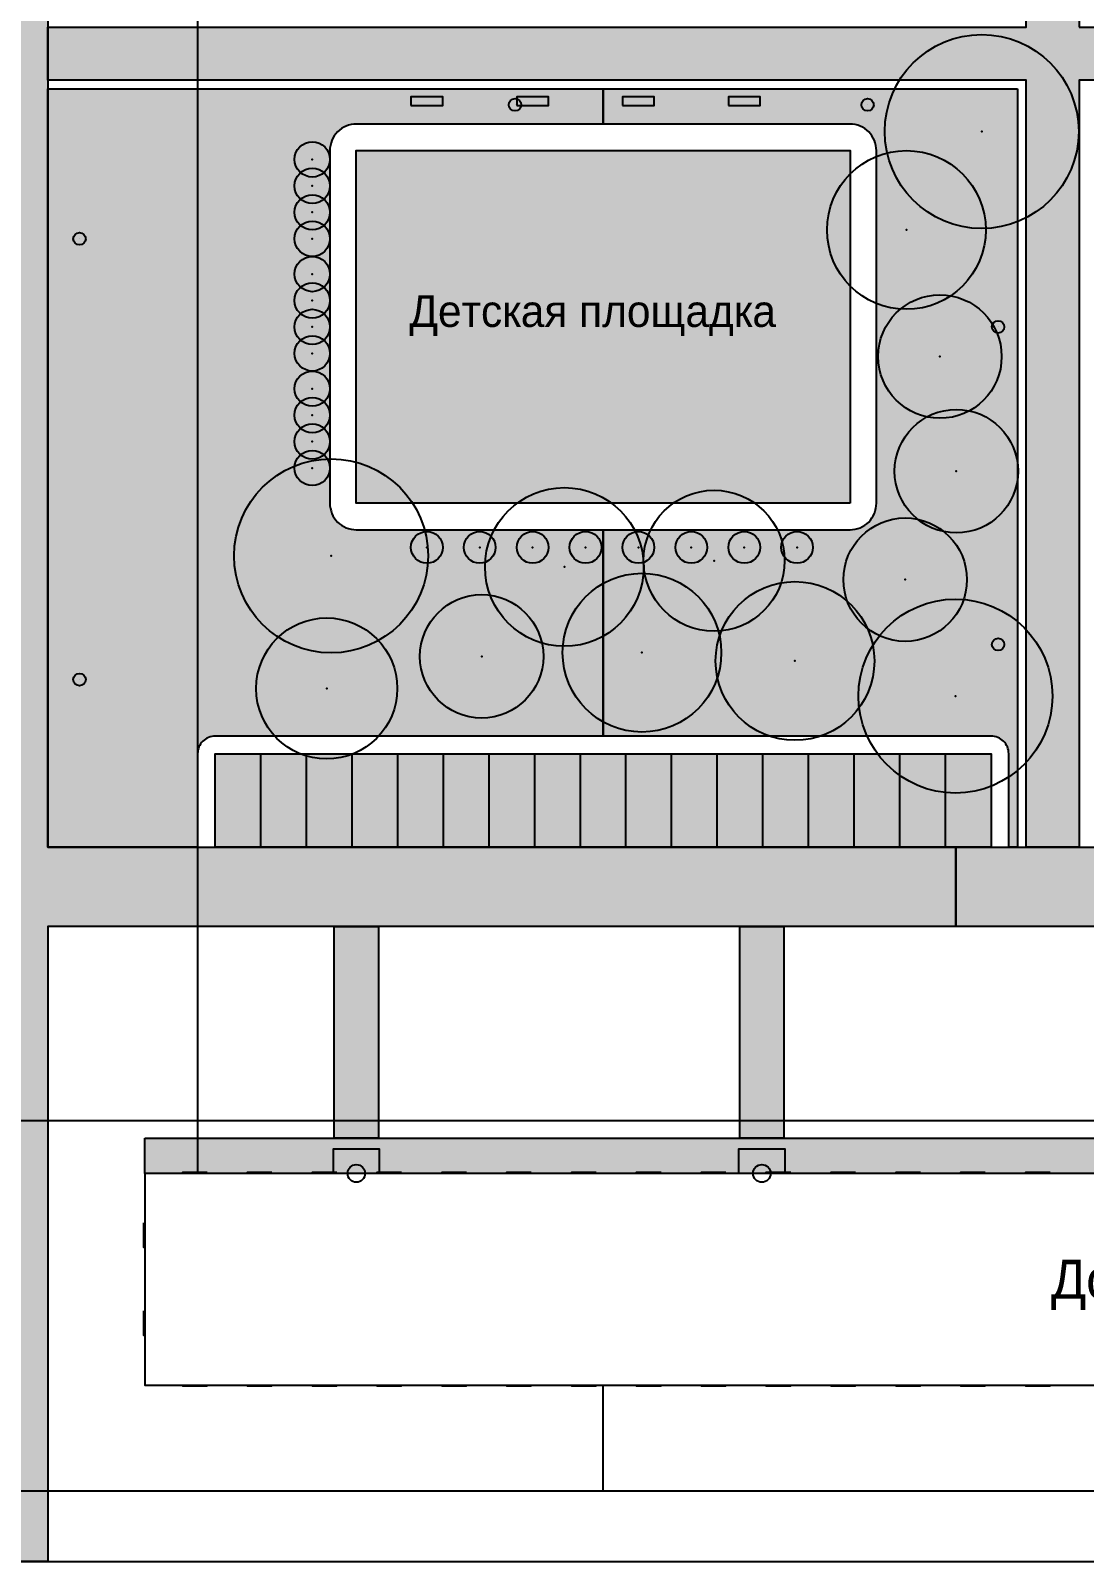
# Model space of a CAD drawing. Header units: metres. Extents: x 0 to 180, y 0 to 150.
# Drawn here: x 37.5 to 97.3, y 0 to 86.8 of the extents above; entities that cross this region are included whole.
import ezdxf

# ---------------------------------------------------------------- set-up
doc = ezdxf.new("R2010")
doc.units = ezdxf.units.M
for name, color, linetype in [('BENCHES', 34, 'Continuous'), ('BUILDING_FOOTPRINT', 1, 'Continuous'), ('CANOPIES', 132, 'Continuous'), ('CURB', 8, 'Continuous'), ('ENTRANCES', 132, 'Continuous'), ('EXISTING_BUSH_Сирень обыкновенная', 82, 'Continuous'), ('EXISTING_BUSH_Спирея Вангутта', 82, 'Continuous'), ('EXISTING_BUSH_Чубушник венечный', 82, 'Continuous'), ('EXISTING_TREE_Береза повислая', 3, 'Continuous'), ('EXISTING_TREE_Клен остролистный', 3, 'Continuous'), ('EXISTING_TREE_Липа мелколистная', 3, 'Continuous'), ('EXISTING_TREE_Тополь бальзамический', 3, 'Continuous'), ('GRASS', 84, 'Continuous'), ('LABELS', 7, 'Continuous'), ('LAMPS', 2, 'Continuous'), ('PARKING', 253, 'Continuous'), ('PARKING_MARKINGS', 7, 'Continuous'), ('PATHS', 33, 'Continuous'), ('PLAYGROUND', 40, 'Continuous'), ('POWER_CABLE', 212, 'Continuous'), ('ROAD', 251, 'Continuous'), ('SEWER_K1', 30, 'Continuous'), ('SIDEWALK', 31, 'Continuous'), ('TERRITORY_BOUNDARY', 8, 'Continuous'), ('WATER_SUPPLY_B1', 5, 'Continuous'), ('WINDOWS', 150, 'Continuous')]:
    doc.layers.add(name, color=color, linetype=linetype)

# ---------------------------------------------------------------- blocks, each defined once
blk = doc.blocks.new('BENCH')
blk.add_lwpolyline([(-0.9, -0.25), (0.9, -0.25), (0.9, 0.25), (-0.9, 0.25)], close=True)

msp = doc.modelspace()

# ---------------------------------------------------------------- hatches: boundary and pattern name
at = {"layer": 'GRASS'}
for points in [[(38.5, 83.5), (70, 83.5), (70, 81.5), (56, 81.5), (55.853, 81.493), (55.707, 81.471), (55.565, 81.435), (55.426, 81.386), (55.293, 81.323), (55.167, 81.247), (55.048, 81.16), (54.939, 81.061), (54.84, 80.952), (54.753, 80.833), (54.677, 80.707), (54.614, 80.574), (54.565, 80.435), (54.529, 80.293), (54.507, 80.147), (54.5, 80), (54.5, 60), (54.507, 59.853), (54.529, 59.707), (54.565, 59.565), (54.614, 59.426), (54.677, 59.293), (54.753, 59.167), (54.84, 59.048), (54.939, 58.939), (55.048, 58.84), (55.167, 58.753), (55.293, 58.677), (55.426, 58.614), (55.565, 58.565), (55.707, 58.529), (55.853, 58.507), (56, 58.5), (70, 58.5), (70, 46.8), (48, 46.8), (47.902, 46.795), (47.805, 46.781), (47.71, 46.757), (47.617, 46.724), (47.529, 46.682), (47.444, 46.631), (47.366, 46.573), (47.293, 46.507), (47.227, 46.434), (47.169, 46.356), (47.118, 46.271), (47.076, 46.183), (47.043, 46.09), (47.019, 45.995), (47.005, 45.898), (47, 45.8), (47, 40.5), (38.5, 40.5)], [(93.5, 83.5), (93.5, 40.5), (93, 40.5), (93, 45.8), (92.995, 45.898), (92.981, 45.995), (92.957, 46.09), (92.924, 46.183), (92.882, 46.271), (92.831, 46.356), (92.773, 46.434), (92.707, 46.507), (92.634, 46.573), (92.556, 46.631), (92.471, 46.682), (92.383, 46.724), (92.29, 46.757), (92.195, 46.781), (92.098, 46.795), (92, 46.8), (70, 46.8), (70, 58.5), (84, 58.5), (84.147, 58.507), (84.293, 58.529), (84.435, 58.565), (84.574, 58.614), (84.707, 58.677), (84.833, 58.753), (84.952, 58.84), (85.061, 58.939), (85.16, 59.048), (85.247, 59.167), (85.323, 59.293), (85.386, 59.426), (85.435, 59.565), (85.471, 59.707), (85.493, 59.853), (85.5, 60), (85.5, 80), (85.493, 80.147), (85.471, 80.293), (85.435, 80.435), (85.386, 80.574), (85.323, 80.707), (85.247, 80.833), (85.16, 80.952), (85.061, 81.061), (84.952, 81.16), (84.833, 81.247), (84.707, 81.323), (84.574, 81.386), (84.435, 81.435), (84.293, 81.471), (84.147, 81.493), (84, 81.5), (70, 81.5), (70, 83.5)]]:
    msp.add_hatch(color=84, dxfattribs=at).paths.add_polyline_path(points)
at = {"layer": 'PARKING'}
msp.add_hatch(color=253, dxfattribs=at).paths.add_polyline_path([(92, 40.5), (48, 40.5), (48, 45.8), (92, 45.8)])
at = {"layer": 'PATHS'}
for points in [[(97, 87), (141.5, 87), (141.5, 84), (97, 84), (97, 40.5), (94, 40.5), (94, 84), (38.5, 84), (38.5, 87), (94, 87), (94, 104.2), (97, 104.2)], [(57.25, 24), (54.75, 24), (54.75, 36), (57.25, 36)], [(80.25, 24), (77.75, 24), (77.75, 36), (80.25, 36)]]:
    msp.add_hatch(color=33, dxfattribs=at).paths.add_polyline_path(points)
at = {"layer": 'PLAYGROUND'}
msp.add_hatch(color=40, dxfattribs=at).paths.add_polyline_path([(84, 60), (56, 60), (56, 80), (84, 80)])
at = {"layer": 'ROAD'}
for points in [[(141.5, 114), (141.5, 150), (146, 150), (146, 114), (146, 109.5), (146, 40.5), (146, 36), (141.5, 36), (90, 36), (90, 40.5), (141.5, 40.5), (141.5, 109.5), (90, 109.5), (90, 114)], [(34, 36), (34, 40.5), (34, 109.5), (34, 114), (38.5, 114), (90, 114), (90, 109.5), (38.5, 109.5), (38.5, 40.5), (90, 40.5), (90, 36), (38.5, 36), (38.5, 0), (34, 0)]]:
    msp.add_hatch(color=251, dxfattribs=at).paths.add_polyline_path(points)
at = {"layer": 'SIDEWALK'}
msp.add_hatch(color=31, dxfattribs=at).paths.add_polyline_path([(44, 24), (160, 24), (160, 22), (44, 22)])

# ---------------------------------------------------------------- linework, layer by layer
at = {"layer": 'BUILDING_FOOTPRINT'}
msp.add_lwpolyline([(160, 10), (160, 22), (44, 22), (44, 10)], close=True, dxfattribs=at)
at = {"layer": 'CANOPIES'}
for points in [[(57.3, 22, 2.7), (54.7, 22, 2.7), (54.7, 23.4, 2.7), (57.3, 23.4, 2.7)], [(80.3, 22, 2.7), (77.7, 22, 2.7), (77.7, 23.4, 2.7), (80.3, 23.4, 2.7)]]:
    msp.add_3dface(points, dxfattribs=at)
at = {"layer": 'CURB'}
msp.add_lwpolyline([(34, 0), (34, 36), (34, 40.5), (34, 109.5), (34, 114), (38.5, 114), (141.5, 114), (141.5, 150), (146, 150), (146, 114), (146, 109.5), (146, 40.5), (146, 36), (141.5, 36), (38.5, 36), (38.5, 0)], close=True, dxfattribs=at)
at = {"layer": 'ENTRANCES'}
for centre in [(56, 22, 0.05), (79, 22, 0.05)]:
    msp.add_circle(centre, 0.5, dxfattribs=at)
at = {"layer": 'EXISTING_BUSH_Сирень обыкновенная'}
for centre in [(53.5, 66.5), (53.5, 65), (53.5, 63.5), (53.5, 62)]:
    msp.add_circle(centre, 1, dxfattribs=at)
for p in [(53.5, 66.5), (53.5, 65), (53.5, 63.5), (53.5, 62)]:
    msp.add_point(p, dxfattribs=at)
at = {"layer": 'EXISTING_BUSH_Спирея Вангутта'}
for centre, radius in [((53.5, 73), 1), ((53.5, 71.5), 1), ((53.5, 70), 1), ((53.5, 68.5), 1), ((60, 57.5), 0.9), ((63, 57.5), 0.9), ((66, 57.5), 0.9), ((69, 57.5), 0.9), ((72, 57.5), 0.9), ((75, 57.5), 0.9), ((78, 57.5), 0.9), ((81, 57.5), 0.9)]:
    msp.add_circle(centre, radius, dxfattribs=at)
for p in [(53.5, 73), (53.5, 71.5), (53.5, 70), (53.5, 68.5), (60, 57.5), (63, 57.5), (66, 57.5), (69, 57.5), (72, 57.5), (75, 57.5), (78, 57.5), (81, 57.5)]:
    msp.add_point(p, dxfattribs=at)
at = {"layer": 'EXISTING_BUSH_Чубушник венечный'}
for centre in [(53.5, 79.5), (53.5, 78), (53.5, 76.5), (53.5, 75)]:
    msp.add_circle(centre, 1, dxfattribs=at)
for p in [(53.5, 79.5), (53.5, 78), (53.5, 76.5), (53.5, 75)]:
    msp.add_point(p, dxfattribs=at)
at = {"layer": 'EXISTING_TREE_Береза повислая'}
for centre in [(89.1, 68.32), (90.03, 61.82), (87.13, 55.67), (63.11, 51.32)]:
    msp.add_circle(centre, 3.5, dxfattribs=at)
for p in [(89.1, 68.32), (90.03, 61.82), (87.13, 55.67), (63.11, 51.32)]:
    msp.add_point(p, dxfattribs=at)
at = {"layer": 'EXISTING_TREE_Клен остролистный'}
for centre in [(76.29, 56.74), (54.32, 49.5)]:
    msp.add_circle(centre, 4, dxfattribs=at)
for p in [(76.29, 56.74), (54.32, 49.5)]:
    msp.add_point(p, dxfattribs=at)
at = {"layer": 'EXISTING_TREE_Липа мелколистная'}
for centre in [(87.2, 75.5), (67.8, 56.39), (72.2, 51.53), (80.88, 51.06)]:
    msp.add_circle(centre, 4.5, dxfattribs=at)
for p in [(87.2, 75.5), (67.8, 56.39), (72.2, 51.53), (80.88, 51.06)]:
    msp.add_point(p, dxfattribs=at)
at = {"layer": 'EXISTING_TREE_Тополь бальзамический'}
for centre in [(91.47, 81.08), (54.57, 57.02), (89.98, 49.07)]:
    msp.add_circle(centre, 5.5, dxfattribs=at)
for p in [(91.47, 81.08), (54.57, 57.02), (89.98, 49.07)]:
    msp.add_point(p, dxfattribs=at)
at = {"layer": 'GRASS'}
for points in [[(38.5, 83.5), (70, 83.5), (70, 81.5), (56, 81.5), (55.853, 81.493), (55.707, 81.471), (55.565, 81.435), (55.426, 81.386), (55.293, 81.323), (55.167, 81.247), (55.048, 81.16), (54.939, 81.061), (54.84, 80.952), (54.753, 80.833), (54.677, 80.707), (54.614, 80.574), (54.565, 80.435), (54.529, 80.293), (54.507, 80.147), (54.5, 80), (54.5, 60), (54.507, 59.853), (54.529, 59.707), (54.565, 59.565), (54.614, 59.426), (54.677, 59.293), (54.753, 59.167), (54.84, 59.048), (54.939, 58.939), (55.048, 58.84), (55.167, 58.753), (55.293, 58.677), (55.426, 58.614), (55.565, 58.565), (55.707, 58.529), (55.853, 58.507), (56, 58.5), (70, 58.5), (70, 46.8), (48, 46.8), (47.902, 46.795), (47.805, 46.781), (47.71, 46.757), (47.617, 46.724), (47.529, 46.682), (47.444, 46.631), (47.366, 46.573), (47.293, 46.507), (47.227, 46.434), (47.169, 46.356), (47.118, 46.271), (47.076, 46.183), (47.043, 46.09), (47.019, 45.995), (47.005, 45.898), (47, 45.8), (47, 40.5), (38.5, 40.5)], [(93.5, 83.5), (93.5, 40.5), (93, 40.5), (93, 45.8), (92.995, 45.898), (92.981, 45.995), (92.957, 46.09), (92.924, 46.183), (92.882, 46.271), (92.831, 46.356), (92.773, 46.434), (92.707, 46.507), (92.634, 46.573), (92.556, 46.631), (92.471, 46.682), (92.383, 46.724), (92.29, 46.757), (92.195, 46.781), (92.098, 46.795), (92, 46.8), (70, 46.8), (70, 58.5), (84, 58.5), (84.147, 58.507), (84.293, 58.529), (84.435, 58.565), (84.574, 58.614), (84.707, 58.677), (84.833, 58.753), (84.952, 58.84), (85.061, 58.939), (85.16, 59.048), (85.247, 59.167), (85.323, 59.293), (85.386, 59.426), (85.435, 59.565), (85.471, 59.707), (85.493, 59.853), (85.5, 60), (85.5, 80), (85.493, 80.147), (85.471, 80.293), (85.435, 80.435), (85.386, 80.574), (85.323, 80.707), (85.247, 80.833), (85.16, 80.952), (85.061, 81.061), (84.952, 81.16), (84.833, 81.247), (84.707, 81.323), (84.574, 81.386), (84.435, 81.435), (84.293, 81.471), (84.147, 81.493), (84, 81.5), (70, 81.5), (70, 83.5)]]:
    msp.add_lwpolyline(points, close=True, dxfattribs=at)
at = {"layer": 'LAMPS'}
for p, q in [((65, 82.6), (65, 82.6, 5)), ((85, 82.6), (85, 82.6, 5)), ((40.3, 75), (40.3, 75, 5)), ((92.4, 70), (92.4, 70, 5)), ((92.4, 52), (92.4, 52, 5)), ((40.3, 50), (40.3, 50, 5))]:
    msp.add_line(p, q, dxfattribs=at)
for centre in [(65, 82.6, 5), (85, 82.6, 5), (40.3, 75, 5), (92.4, 70, 5), (92.4, 52, 5), (40.3, 50, 5)]:
    msp.add_circle(centre, 0.35, dxfattribs=at)
at = {"layer": 'PARKING'}
msp.add_lwpolyline([(92, 40.5), (48, 40.5), (48, 45.8), (92, 45.8)], close=True, dxfattribs=at)
at = {"layer": 'PARKING_MARKINGS'}
for p, q in [((50.588, 40.5), (50.588, 45.8)), ((53.176, 40.5), (53.176, 45.8)), ((55.765, 40.5), (55.765, 45.8)), ((58.353, 40.5), (58.353, 45.8)), ((60.941, 40.5), (60.941, 45.8)), ((63.529, 40.5), (63.529, 45.8)), ((66.118, 40.5), (66.118, 45.8)), ((68.706, 40.5), (68.706, 45.8)), ((71.294, 40.5), (71.294, 45.8)), ((73.882, 40.5), (73.882, 45.8)), ((76.471, 40.5), (76.471, 45.8)), ((79.059, 40.5), (79.059, 45.8)), ((81.647, 40.5), (81.647, 45.8)), ((84.235, 40.5), (84.235, 45.8)), ((86.824, 40.5), (86.824, 45.8)), ((89.412, 40.5), (89.412, 45.8))]:
    msp.add_line(p, q, dxfattribs=at)
at = {"layer": 'PATHS'}
for points in [[(97, 87), (141.5, 87), (141.5, 84), (97, 84), (97, 40.5), (94, 40.5), (94, 84), (38.5, 84), (38.5, 87), (94, 87), (94, 104.2), (97, 104.2)], [(57.25, 24), (54.75, 24), (54.75, 36), (57.25, 36)], [(80.25, 24), (77.75, 24), (77.75, 36), (80.25, 36)]]:
    msp.add_lwpolyline(points, close=True, dxfattribs=at)
at = {"layer": 'PLAYGROUND'}
msp.add_lwpolyline([(84, 60), (56, 60), (56, 80), (84, 80)], close=True, dxfattribs=at)
at = {"layer": 'POWER_CABLE'}
msp.add_polyline3d([(47, 96, -0.7), (47, 22, -0.7)], dxfattribs=at)
at = {"layer": 'ROAD'}
for points in [[(141.5, 114), (141.5, 150), (146, 150), (146, 114), (146, 109.5), (146, 40.5), (146, 36), (141.5, 36), (90, 36), (90, 40.5), (141.5, 40.5), (141.5, 109.5), (90, 109.5), (90, 114)], [(34, 36), (34, 40.5), (34, 109.5), (34, 114), (38.5, 114), (90, 114), (90, 109.5), (38.5, 109.5), (38.5, 40.5), (90, 40.5), (90, 36), (38.5, 36), (38.5, 0), (34, 0)]]:
    msp.add_lwpolyline(points, close=True, dxfattribs=at)
at = {"layer": 'SEWER_K1'}
msp.add_polyline3d([(23, 114, -2.6), (23, 25, -2.6), (180, 25, -2.6)], dxfattribs=at)
at = {"layer": 'SIDEWALK'}
msp.add_lwpolyline([(44, 24), (160, 24), (160, 22), (44, 22)], close=True, dxfattribs=at)
at = {"layer": 'TERRITORY_BOUNDARY'}
msp.add_lwpolyline([(180, 0), (180, 150), (0, 150), (0, 0)], close=True, dxfattribs=at)
at = {"layer": 'WATER_SUPPLY_B1'}
for points in [[(70, 4, -1.8), (70, 10, -1.8)], [(0, 4, -1.8), (180, 4, -1.8)]]:
    msp.add_polyline3d(points, dxfattribs=at)
at = {"layer": 'WINDOWS'}
for points in [[(47.539, 22.05, 0.9), (46.139, 22.05, 0.9), (46.139, 22.05, 2.4), (47.539, 22.05, 2.4)], [(47.539, 22.05, 3.9), (46.139, 22.05, 3.9), (46.139, 22.05, 5.4), (47.539, 22.05, 5.4)], [(47.539, 22.05, 6.9), (46.139, 22.05, 6.9), (46.139, 22.05, 8.4), (47.539, 22.05, 8.4)], [(47.539, 22.05, 9.9), (46.139, 22.05, 9.9), (46.139, 22.05, 11.4), (47.539, 22.05, 11.4)], [(47.539, 22.05, 12.9), (46.139, 22.05, 12.9), (46.139, 22.05, 14.4), (47.539, 22.05, 14.4)], [(47.539, 22.05, 15.9), (46.139, 22.05, 15.9), (46.139, 22.05, 17.4), (47.539, 22.05, 17.4)], [(47.539, 22.05, 18.9), (46.139, 22.05, 18.9), (46.139, 22.05, 20.4), (47.539, 22.05, 20.4)], [(47.539, 22.05, 21.9), (46.139, 22.05, 21.9), (46.139, 22.05, 23.4), (47.539, 22.05, 23.4)], [(47.539, 22.05, 24.9), (46.139, 22.05, 24.9), (46.139, 22.05, 26.4), (47.539, 22.05, 26.4)], [(51.216, 22.05, 0.9), (49.816, 22.05, 0.9), (49.816, 22.05, 2.4), (51.216, 22.05, 2.4)], [(51.216, 22.05, 3.9), (49.816, 22.05, 3.9), (49.816, 22.05, 5.4), (51.216, 22.05, 5.4)], [(51.216, 22.05, 6.9), (49.816, 22.05, 6.9), (49.816, 22.05, 8.4), (51.216, 22.05, 8.4)], [(51.216, 22.05, 9.9), (49.816, 22.05, 9.9), (49.816, 22.05, 11.4), (51.216, 22.05, 11.4)], [(51.216, 22.05, 12.9), (49.816, 22.05, 12.9), (49.816, 22.05, 14.4), (51.216, 22.05, 14.4)], [(51.216, 22.05, 15.9), (49.816, 22.05, 15.9), (49.816, 22.05, 17.4), (51.216, 22.05, 17.4)], [(51.216, 22.05, 18.9), (49.816, 22.05, 18.9), (49.816, 22.05, 20.4), (51.216, 22.05, 20.4)], [(51.216, 22.05, 21.9), (49.816, 22.05, 21.9), (49.816, 22.05, 23.4), (51.216, 22.05, 23.4)], [(51.216, 22.05, 24.9), (49.816, 22.05, 24.9), (49.816, 22.05, 26.4), (51.216, 22.05, 26.4)], [(54.894, 22.05, 3.9), (53.494, 22.05, 3.9), (53.494, 22.05, 5.4), (54.894, 22.05, 5.4)], [(54.894, 22.05, 6.9), (53.494, 22.05, 6.9), (53.494, 22.05, 8.4), (54.894, 22.05, 8.4)], [(54.894, 22.05, 9.9), (53.494, 22.05, 9.9), (53.494, 22.05, 11.4), (54.894, 22.05, 11.4)], [(54.894, 22.05, 12.9), (53.494, 22.05, 12.9), (53.494, 22.05, 14.4), (54.894, 22.05, 14.4)], [(54.894, 22.05, 15.9), (53.494, 22.05, 15.9), (53.494, 22.05, 17.4), (54.894, 22.05, 17.4)], [(54.894, 22.05, 18.9), (53.494, 22.05, 18.9), (53.494, 22.05, 20.4), (54.894, 22.05, 20.4)], [(54.894, 22.05, 21.9), (53.494, 22.05, 21.9), (53.494, 22.05, 23.4), (54.894, 22.05, 23.4)], [(54.894, 22.05, 24.9), (53.494, 22.05, 24.9), (53.494, 22.05, 26.4), (54.894, 22.05, 26.4)], [(58.571, 22.05, 3.9), (57.171, 22.05, 3.9), (57.171, 22.05, 5.4), (58.571, 22.05, 5.4)], [(58.571, 22.05, 6.9), (57.171, 22.05, 6.9), (57.171, 22.05, 8.4), (58.571, 22.05, 8.4)], [(58.571, 22.05, 9.9), (57.171, 22.05, 9.9), (57.171, 22.05, 11.4), (58.571, 22.05, 11.4)], [(58.571, 22.05, 12.9), (57.171, 22.05, 12.9), (57.171, 22.05, 14.4), (58.571, 22.05, 14.4)], [(58.571, 22.05, 15.9), (57.171, 22.05, 15.9), (57.171, 22.05, 17.4), (58.571, 22.05, 17.4)], [(58.571, 22.05, 18.9), (57.171, 22.05, 18.9), (57.171, 22.05, 20.4), (58.571, 22.05, 20.4)], [(58.571, 22.05, 21.9), (57.171, 22.05, 21.9), (57.171, 22.05, 23.4), (58.571, 22.05, 23.4)], [(58.571, 22.05, 24.9), (57.171, 22.05, 24.9), (57.171, 22.05, 26.4), (58.571, 22.05, 26.4)], [(62.248, 22.05, 0.9), (60.848, 22.05, 0.9), (60.848, 22.05, 2.4), (62.248, 22.05, 2.4)], [(62.248, 22.05, 3.9), (60.848, 22.05, 3.9), (60.848, 22.05, 5.4), (62.248, 22.05, 5.4)], [(62.248, 22.05, 6.9), (60.848, 22.05, 6.9), (60.848, 22.05, 8.4), (62.248, 22.05, 8.4)], [(62.248, 22.05, 9.9), (60.848, 22.05, 9.9), (60.848, 22.05, 11.4), (62.248, 22.05, 11.4)], [(62.248, 22.05, 12.9), (60.848, 22.05, 12.9), (60.848, 22.05, 14.4), (62.248, 22.05, 14.4)], [(62.248, 22.05, 15.9), (60.848, 22.05, 15.9), (60.848, 22.05, 17.4), (62.248, 22.05, 17.4)], [(62.248, 22.05, 18.9), (60.848, 22.05, 18.9), (60.848, 22.05, 20.4), (62.248, 22.05, 20.4)], [(62.248, 22.05, 21.9), (60.848, 22.05, 21.9), (60.848, 22.05, 23.4), (62.248, 22.05, 23.4)], [(62.248, 22.05, 24.9), (60.848, 22.05, 24.9), (60.848, 22.05, 26.4), (62.248, 22.05, 26.4)], [(65.926, 22.05, 0.9), (64.526, 22.05, 0.9), (64.526, 22.05, 2.4), (65.926, 22.05, 2.4)], [(65.926, 22.05, 3.9), (64.526, 22.05, 3.9), (64.526, 22.05, 5.4), (65.926, 22.05, 5.4)], [(65.926, 22.05, 6.9), (64.526, 22.05, 6.9), (64.526, 22.05, 8.4), (65.926, 22.05, 8.4)], [(65.926, 22.05, 9.9), (64.526, 22.05, 9.9), (64.526, 22.05, 11.4), (65.926, 22.05, 11.4)], [(65.926, 22.05, 12.9), (64.526, 22.05, 12.9), (64.526, 22.05, 14.4), (65.926, 22.05, 14.4)], [(65.926, 22.05, 15.9), (64.526, 22.05, 15.9), (64.526, 22.05, 17.4), (65.926, 22.05, 17.4)], [(65.926, 22.05, 18.9), (64.526, 22.05, 18.9), (64.526, 22.05, 20.4), (65.926, 22.05, 20.4)], [(65.926, 22.05, 21.9), (64.526, 22.05, 21.9), (64.526, 22.05, 23.4), (65.926, 22.05, 23.4)], [(65.926, 22.05, 24.9), (64.526, 22.05, 24.9), (64.526, 22.05, 26.4), (65.926, 22.05, 26.4)], [(69.603, 22.05, 0.9), (68.203, 22.05, 0.9), (68.203, 22.05, 2.4), (69.603, 22.05, 2.4)], [(69.603, 22.05, 3.9), (68.203, 22.05, 3.9), (68.203, 22.05, 5.4), (69.603, 22.05, 5.4)], [(69.603, 22.05, 6.9), (68.203, 22.05, 6.9), (68.203, 22.05, 8.4), (69.603, 22.05, 8.4)], [(69.603, 22.05, 9.9), (68.203, 22.05, 9.9), (68.203, 22.05, 11.4), (69.603, 22.05, 11.4)], [(69.603, 22.05, 12.9), (68.203, 22.05, 12.9), (68.203, 22.05, 14.4), (69.603, 22.05, 14.4)], [(69.603, 22.05, 15.9), (68.203, 22.05, 15.9), (68.203, 22.05, 17.4), (69.603, 22.05, 17.4)], [(69.603, 22.05, 18.9), (68.203, 22.05, 18.9), (68.203, 22.05, 20.4), (69.603, 22.05, 20.4)], [(69.603, 22.05, 21.9), (68.203, 22.05, 21.9), (68.203, 22.05, 23.4), (69.603, 22.05, 23.4)], [(69.603, 22.05, 24.9), (68.203, 22.05, 24.9), (68.203, 22.05, 26.4), (69.603, 22.05, 26.4)], [(73.281, 22.05, 0.9), (71.881, 22.05, 0.9), (71.881, 22.05, 2.4), (73.281, 22.05, 2.4)], [(73.281, 22.05, 3.9), (71.881, 22.05, 3.9), (71.881, 22.05, 5.4), (73.281, 22.05, 5.4)], [(73.281, 22.05, 6.9), (71.881, 22.05, 6.9), (71.881, 22.05, 8.4), (73.281, 22.05, 8.4)], [(73.281, 22.05, 9.9), (71.881, 22.05, 9.9), (71.881, 22.05, 11.4), (73.281, 22.05, 11.4)], [(73.281, 22.05, 12.9), (71.881, 22.05, 12.9), (71.881, 22.05, 14.4), (73.281, 22.05, 14.4)], [(73.281, 22.05, 15.9), (71.881, 22.05, 15.9), (71.881, 22.05, 17.4), (73.281, 22.05, 17.4)], [(73.281, 22.05, 18.9), (71.881, 22.05, 18.9), (71.881, 22.05, 20.4), (73.281, 22.05, 20.4)], [(73.281, 22.05, 21.9), (71.881, 22.05, 21.9), (71.881, 22.05, 23.4), (73.281, 22.05, 23.4)], [(73.281, 22.05, 24.9), (71.881, 22.05, 24.9), (71.881, 22.05, 26.4), (73.281, 22.05, 26.4)], [(76.958, 22.05, 0.9), (75.558, 22.05, 0.9), (75.558, 22.05, 2.4), (76.958, 22.05, 2.4)], [(76.958, 22.05, 3.9), (75.558, 22.05, 3.9), (75.558, 22.05, 5.4), (76.958, 22.05, 5.4)], [(76.958, 22.05, 6.9), (75.558, 22.05, 6.9), (75.558, 22.05, 8.4), (76.958, 22.05, 8.4)], [(76.958, 22.05, 9.9), (75.558, 22.05, 9.9), (75.558, 22.05, 11.4), (76.958, 22.05, 11.4)], [(76.958, 22.05, 12.9), (75.558, 22.05, 12.9), (75.558, 22.05, 14.4), (76.958, 22.05, 14.4)], [(76.958, 22.05, 15.9), (75.558, 22.05, 15.9), (75.558, 22.05, 17.4), (76.958, 22.05, 17.4)], [(76.958, 22.05, 18.9), (75.558, 22.05, 18.9), (75.558, 22.05, 20.4), (76.958, 22.05, 20.4)], [(76.958, 22.05, 21.9), (75.558, 22.05, 21.9), (75.558, 22.05, 23.4), (76.958, 22.05, 23.4)], [(76.958, 22.05, 24.9), (75.558, 22.05, 24.9), (75.558, 22.05, 26.4), (76.958, 22.05, 26.4)], [(80.635, 22.05, 3.9), (79.235, 22.05, 3.9), (79.235, 22.05, 5.4), (80.635, 22.05, 5.4)], [(80.635, 22.05, 6.9), (79.235, 22.05, 6.9), (79.235, 22.05, 8.4), (80.635, 22.05, 8.4)], [(80.635, 22.05, 9.9), (79.235, 22.05, 9.9), (79.235, 22.05, 11.4), (80.635, 22.05, 11.4)], [(80.635, 22.05, 12.9), (79.235, 22.05, 12.9), (79.235, 22.05, 14.4), (80.635, 22.05, 14.4)], [(80.635, 22.05, 15.9), (79.235, 22.05, 15.9), (79.235, 22.05, 17.4), (80.635, 22.05, 17.4)], [(80.635, 22.05, 18.9), (79.235, 22.05, 18.9), (79.235, 22.05, 20.4), (80.635, 22.05, 20.4)], [(80.635, 22.05, 21.9), (79.235, 22.05, 21.9), (79.235, 22.05, 23.4), (80.635, 22.05, 23.4)], [(80.635, 22.05, 24.9), (79.235, 22.05, 24.9), (79.235, 22.05, 26.4), (80.635, 22.05, 26.4)], [(84.313, 22.05, 0.9), (82.913, 22.05, 0.9), (82.913, 22.05, 2.4), (84.313, 22.05, 2.4)], [(84.313, 22.05, 3.9), (82.913, 22.05, 3.9), (82.913, 22.05, 5.4), (84.313, 22.05, 5.4)], [(84.313, 22.05, 6.9), (82.913, 22.05, 6.9), (82.913, 22.05, 8.4), (84.313, 22.05, 8.4)], [(84.313, 22.05, 9.9), (82.913, 22.05, 9.9), (82.913, 22.05, 11.4), (84.313, 22.05, 11.4)], [(84.313, 22.05, 12.9), (82.913, 22.05, 12.9), (82.913, 22.05, 14.4), (84.313, 22.05, 14.4)], [(84.313, 22.05, 15.9), (82.913, 22.05, 15.9), (82.913, 22.05, 17.4), (84.313, 22.05, 17.4)], [(84.313, 22.05, 18.9), (82.913, 22.05, 18.9), (82.913, 22.05, 20.4), (84.313, 22.05, 20.4)], [(84.313, 22.05, 21.9), (82.913, 22.05, 21.9), (82.913, 22.05, 23.4), (84.313, 22.05, 23.4)], [(84.313, 22.05, 24.9), (82.913, 22.05, 24.9), (82.913, 22.05, 26.4), (84.313, 22.05, 26.4)], [(87.99, 22.05, 0.9), (86.59, 22.05, 0.9), (86.59, 22.05, 2.4), (87.99, 22.05, 2.4)], [(87.99, 22.05, 3.9), (86.59, 22.05, 3.9), (86.59, 22.05, 5.4), (87.99, 22.05, 5.4)], [(87.99, 22.05, 6.9), (86.59, 22.05, 6.9), (86.59, 22.05, 8.4), (87.99, 22.05, 8.4)], [(87.99, 22.05, 9.9), (86.59, 22.05, 9.9), (86.59, 22.05, 11.4), (87.99, 22.05, 11.4)], [(87.99, 22.05, 12.9), (86.59, 22.05, 12.9), (86.59, 22.05, 14.4), (87.99, 22.05, 14.4)], [(87.99, 22.05, 15.9), (86.59, 22.05, 15.9), (86.59, 22.05, 17.4), (87.99, 22.05, 17.4)], [(87.99, 22.05, 18.9), (86.59, 22.05, 18.9), (86.59, 22.05, 20.4), (87.99, 22.05, 20.4)], [(87.99, 22.05, 21.9), (86.59, 22.05, 21.9), (86.59, 22.05, 23.4), (87.99, 22.05, 23.4)], [(87.99, 22.05, 24.9), (86.59, 22.05, 24.9), (86.59, 22.05, 26.4), (87.99, 22.05, 26.4)], [(91.668, 22.05, 0.9), (90.268, 22.05, 0.9), (90.268, 22.05, 2.4), (91.668, 22.05, 2.4)], [(91.668, 22.05, 3.9), (90.268, 22.05, 3.9), (90.268, 22.05, 5.4), (91.668, 22.05, 5.4)], [(91.668, 22.05, 6.9), (90.268, 22.05, 6.9), (90.268, 22.05, 8.4), (91.668, 22.05, 8.4)], [(91.668, 22.05, 9.9), (90.268, 22.05, 9.9), (90.268, 22.05, 11.4), (91.668, 22.05, 11.4)], [(91.668, 22.05, 12.9), (90.268, 22.05, 12.9), (90.268, 22.05, 14.4), (91.668, 22.05, 14.4)], [(91.668, 22.05, 15.9), (90.268, 22.05, 15.9), (90.268, 22.05, 17.4), (91.668, 22.05, 17.4)], [(91.668, 22.05, 18.9), (90.268, 22.05, 18.9), (90.268, 22.05, 20.4), (91.668, 22.05, 20.4)], [(91.668, 22.05, 21.9), (90.268, 22.05, 21.9), (90.268, 22.05, 23.4), (91.668, 22.05, 23.4)], [(91.668, 22.05, 24.9), (90.268, 22.05, 24.9), (90.268, 22.05, 26.4), (91.668, 22.05, 26.4)], [(95.345, 22.05, 0.9), (93.945, 22.05, 0.9), (93.945, 22.05, 2.4), (95.345, 22.05, 2.4)], [(95.345, 22.05, 3.9), (93.945, 22.05, 3.9), (93.945, 22.05, 5.4), (95.345, 22.05, 5.4)], [(95.345, 22.05, 6.9), (93.945, 22.05, 6.9), (93.945, 22.05, 8.4), (95.345, 22.05, 8.4)], [(95.345, 22.05, 9.9), (93.945, 22.05, 9.9), (93.945, 22.05, 11.4), (95.345, 22.05, 11.4)], [(95.345, 22.05, 12.9), (93.945, 22.05, 12.9), (93.945, 22.05, 14.4), (95.345, 22.05, 14.4)], [(95.345, 22.05, 15.9), (93.945, 22.05, 15.9), (93.945, 22.05, 17.4), (95.345, 22.05, 17.4)], [(95.345, 22.05, 18.9), (93.945, 22.05, 18.9), (93.945, 22.05, 20.4), (95.345, 22.05, 20.4)], [(95.345, 22.05, 21.9), (93.945, 22.05, 21.9), (93.945, 22.05, 23.4), (95.345, 22.05, 23.4)], [(95.345, 22.05, 24.9), (93.945, 22.05, 24.9), (93.945, 22.05, 26.4), (95.345, 22.05, 26.4)], [(43.95, 19.2, 0.9), (43.95, 17.8, 0.9), (43.95, 17.8, 2.4), (43.95, 19.2, 2.4)], [(43.95, 19.2, 3.9), (43.95, 17.8, 3.9), (43.95, 17.8, 5.4), (43.95, 19.2, 5.4)], [(43.95, 19.2, 6.9), (43.95, 17.8, 6.9), (43.95, 17.8, 8.4), (43.95, 19.2, 8.4)], [(43.95, 19.2, 9.9), (43.95, 17.8, 9.9), (43.95, 17.8, 11.4), (43.95, 19.2, 11.4)], [(43.95, 19.2, 12.9), (43.95, 17.8, 12.9), (43.95, 17.8, 14.4), (43.95, 19.2, 14.4)], [(43.95, 19.2, 15.9), (43.95, 17.8, 15.9), (43.95, 17.8, 17.4), (43.95, 19.2, 17.4)], [(43.95, 19.2, 18.9), (43.95, 17.8, 18.9), (43.95, 17.8, 20.4), (43.95, 19.2, 20.4)], [(43.95, 19.2, 21.9), (43.95, 17.8, 21.9), (43.95, 17.8, 23.4), (43.95, 19.2, 23.4)], [(43.95, 19.2, 24.9), (43.95, 17.8, 24.9), (43.95, 17.8, 26.4), (43.95, 19.2, 26.4)], [(43.95, 14.2, 0.9), (43.95, 12.8, 0.9), (43.95, 12.8, 2.4), (43.95, 14.2, 2.4)], [(43.95, 14.2, 3.9), (43.95, 12.8, 3.9), (43.95, 12.8, 5.4), (43.95, 14.2, 5.4)], [(43.95, 14.2, 6.9), (43.95, 12.8, 6.9), (43.95, 12.8, 8.4), (43.95, 14.2, 8.4)], [(43.95, 14.2, 9.9), (43.95, 12.8, 9.9), (43.95, 12.8, 11.4), (43.95, 14.2, 11.4)], [(43.95, 14.2, 12.9), (43.95, 12.8, 12.9), (43.95, 12.8, 14.4), (43.95, 14.2, 14.4)], [(43.95, 14.2, 15.9), (43.95, 12.8, 15.9), (43.95, 12.8, 17.4), (43.95, 14.2, 17.4)], [(43.95, 14.2, 18.9), (43.95, 12.8, 18.9), (43.95, 12.8, 20.4), (43.95, 14.2, 20.4)], [(43.95, 14.2, 21.9), (43.95, 12.8, 21.9), (43.95, 12.8, 23.4), (43.95, 14.2, 23.4)], [(43.95, 14.2, 24.9), (43.95, 12.8, 24.9), (43.95, 12.8, 26.4), (43.95, 14.2, 26.4)], [(46.139, 9.95, 0.9), (47.539, 9.95, 0.9), (47.539, 9.95, 2.4), (46.139, 9.95, 2.4)], [(46.139, 9.95, 3.9), (47.539, 9.95, 3.9), (47.539, 9.95, 5.4), (46.139, 9.95, 5.4)], [(46.139, 9.95, 6.9), (47.539, 9.95, 6.9), (47.539, 9.95, 8.4), (46.139, 9.95, 8.4)], [(46.139, 9.95, 9.9), (47.539, 9.95, 9.9), (47.539, 9.95, 11.4), (46.139, 9.95, 11.4)], [(46.139, 9.95, 12.9), (47.539, 9.95, 12.9), (47.539, 9.95, 14.4), (46.139, 9.95, 14.4)], [(46.139, 9.95, 15.9), (47.539, 9.95, 15.9), (47.539, 9.95, 17.4), (46.139, 9.95, 17.4)], [(46.139, 9.95, 18.9), (47.539, 9.95, 18.9), (47.539, 9.95, 20.4), (46.139, 9.95, 20.4)], [(46.139, 9.95, 21.9), (47.539, 9.95, 21.9), (47.539, 9.95, 23.4), (46.139, 9.95, 23.4)], [(46.139, 9.95, 24.9), (47.539, 9.95, 24.9), (47.539, 9.95, 26.4), (46.139, 9.95, 26.4)], [(49.816, 9.95, 0.9), (51.216, 9.95, 0.9), (51.216, 9.95, 2.4), (49.816, 9.95, 2.4)], [(49.816, 9.95, 3.9), (51.216, 9.95, 3.9), (51.216, 9.95, 5.4), (49.816, 9.95, 5.4)], [(49.816, 9.95, 6.9), (51.216, 9.95, 6.9), (51.216, 9.95, 8.4), (49.816, 9.95, 8.4)], [(49.816, 9.95, 9.9), (51.216, 9.95, 9.9), (51.216, 9.95, 11.4), (49.816, 9.95, 11.4)], [(49.816, 9.95, 12.9), (51.216, 9.95, 12.9), (51.216, 9.95, 14.4), (49.816, 9.95, 14.4)], [(49.816, 9.95, 15.9), (51.216, 9.95, 15.9), (51.216, 9.95, 17.4), (49.816, 9.95, 17.4)], [(49.816, 9.95, 18.9), (51.216, 9.95, 18.9), (51.216, 9.95, 20.4), (49.816, 9.95, 20.4)], [(49.816, 9.95, 21.9), (51.216, 9.95, 21.9), (51.216, 9.95, 23.4), (49.816, 9.95, 23.4)], [(49.816, 9.95, 24.9), (51.216, 9.95, 24.9), (51.216, 9.95, 26.4), (49.816, 9.95, 26.4)], [(53.494, 9.95, 0.9), (54.894, 9.95, 0.9), (54.894, 9.95, 2.4), (53.494, 9.95, 2.4)], [(53.494, 9.95, 3.9), (54.894, 9.95, 3.9), (54.894, 9.95, 5.4), (53.494, 9.95, 5.4)], [(53.494, 9.95, 6.9), (54.894, 9.95, 6.9), (54.894, 9.95, 8.4), (53.494, 9.95, 8.4)], [(53.494, 9.95, 9.9), (54.894, 9.95, 9.9), (54.894, 9.95, 11.4), (53.494, 9.95, 11.4)], [(53.494, 9.95, 12.9), (54.894, 9.95, 12.9), (54.894, 9.95, 14.4), (53.494, 9.95, 14.4)], [(53.494, 9.95, 15.9), (54.894, 9.95, 15.9), (54.894, 9.95, 17.4), (53.494, 9.95, 17.4)], [(53.494, 9.95, 18.9), (54.894, 9.95, 18.9), (54.894, 9.95, 20.4), (53.494, 9.95, 20.4)], [(53.494, 9.95, 21.9), (54.894, 9.95, 21.9), (54.894, 9.95, 23.4), (53.494, 9.95, 23.4)], [(53.494, 9.95, 24.9), (54.894, 9.95, 24.9), (54.894, 9.95, 26.4), (53.494, 9.95, 26.4)], [(57.171, 9.95, 0.9), (58.571, 9.95, 0.9), (58.571, 9.95, 2.4), (57.171, 9.95, 2.4)], [(57.171, 9.95, 3.9), (58.571, 9.95, 3.9), (58.571, 9.95, 5.4), (57.171, 9.95, 5.4)], [(57.171, 9.95, 6.9), (58.571, 9.95, 6.9), (58.571, 9.95, 8.4), (57.171, 9.95, 8.4)], [(57.171, 9.95, 9.9), (58.571, 9.95, 9.9), (58.571, 9.95, 11.4), (57.171, 9.95, 11.4)], [(57.171, 9.95, 12.9), (58.571, 9.95, 12.9), (58.571, 9.95, 14.4), (57.171, 9.95, 14.4)], [(57.171, 9.95, 15.9), (58.571, 9.95, 15.9), (58.571, 9.95, 17.4), (57.171, 9.95, 17.4)], [(57.171, 9.95, 18.9), (58.571, 9.95, 18.9), (58.571, 9.95, 20.4), (57.171, 9.95, 20.4)], [(57.171, 9.95, 21.9), (58.571, 9.95, 21.9), (58.571, 9.95, 23.4), (57.171, 9.95, 23.4)], [(57.171, 9.95, 24.9), (58.571, 9.95, 24.9), (58.571, 9.95, 26.4), (57.171, 9.95, 26.4)], [(60.848, 9.95, 0.9), (62.248, 9.95, 0.9), (62.248, 9.95, 2.4), (60.848, 9.95, 2.4)], [(60.848, 9.95, 3.9), (62.248, 9.95, 3.9), (62.248, 9.95, 5.4), (60.848, 9.95, 5.4)], [(60.848, 9.95, 6.9), (62.248, 9.95, 6.9), (62.248, 9.95, 8.4), (60.848, 9.95, 8.4)], [(60.848, 9.95, 9.9), (62.248, 9.95, 9.9), (62.248, 9.95, 11.4), (60.848, 9.95, 11.4)], [(60.848, 9.95, 12.9), (62.248, 9.95, 12.9), (62.248, 9.95, 14.4), (60.848, 9.95, 14.4)], [(60.848, 9.95, 15.9), (62.248, 9.95, 15.9), (62.248, 9.95, 17.4), (60.848, 9.95, 17.4)], [(60.848, 9.95, 18.9), (62.248, 9.95, 18.9), (62.248, 9.95, 20.4), (60.848, 9.95, 20.4)], [(60.848, 9.95, 21.9), (62.248, 9.95, 21.9), (62.248, 9.95, 23.4), (60.848, 9.95, 23.4)], [(60.848, 9.95, 24.9), (62.248, 9.95, 24.9), (62.248, 9.95, 26.4), (60.848, 9.95, 26.4)], [(64.526, 9.95, 0.9), (65.926, 9.95, 0.9), (65.926, 9.95, 2.4), (64.526, 9.95, 2.4)], [(64.526, 9.95, 3.9), (65.926, 9.95, 3.9), (65.926, 9.95, 5.4), (64.526, 9.95, 5.4)], [(64.526, 9.95, 6.9), (65.926, 9.95, 6.9), (65.926, 9.95, 8.4), (64.526, 9.95, 8.4)], [(64.526, 9.95, 9.9), (65.926, 9.95, 9.9), (65.926, 9.95, 11.4), (64.526, 9.95, 11.4)], [(64.526, 9.95, 12.9), (65.926, 9.95, 12.9), (65.926, 9.95, 14.4), (64.526, 9.95, 14.4)], [(64.526, 9.95, 15.9), (65.926, 9.95, 15.9), (65.926, 9.95, 17.4), (64.526, 9.95, 17.4)], [(64.526, 9.95, 18.9), (65.926, 9.95, 18.9), (65.926, 9.95, 20.4), (64.526, 9.95, 20.4)], [(64.526, 9.95, 21.9), (65.926, 9.95, 21.9), (65.926, 9.95, 23.4), (64.526, 9.95, 23.4)], [(64.526, 9.95, 24.9), (65.926, 9.95, 24.9), (65.926, 9.95, 26.4), (64.526, 9.95, 26.4)], [(68.203, 9.95, 0.9), (69.603, 9.95, 0.9), (69.603, 9.95, 2.4), (68.203, 9.95, 2.4)], [(68.203, 9.95, 3.9), (69.603, 9.95, 3.9), (69.603, 9.95, 5.4), (68.203, 9.95, 5.4)], [(68.203, 9.95, 6.9), (69.603, 9.95, 6.9), (69.603, 9.95, 8.4), (68.203, 9.95, 8.4)], [(68.203, 9.95, 9.9), (69.603, 9.95, 9.9), (69.603, 9.95, 11.4), (68.203, 9.95, 11.4)], [(68.203, 9.95, 12.9), (69.603, 9.95, 12.9), (69.603, 9.95, 14.4), (68.203, 9.95, 14.4)], [(68.203, 9.95, 15.9), (69.603, 9.95, 15.9), (69.603, 9.95, 17.4), (68.203, 9.95, 17.4)], [(68.203, 9.95, 18.9), (69.603, 9.95, 18.9), (69.603, 9.95, 20.4), (68.203, 9.95, 20.4)], [(68.203, 9.95, 21.9), (69.603, 9.95, 21.9), (69.603, 9.95, 23.4), (68.203, 9.95, 23.4)], [(68.203, 9.95, 24.9), (69.603, 9.95, 24.9), (69.603, 9.95, 26.4), (68.203, 9.95, 26.4)], [(71.881, 9.95, 0.9), (73.281, 9.95, 0.9), (73.281, 9.95, 2.4), (71.881, 9.95, 2.4)], [(71.881, 9.95, 3.9), (73.281, 9.95, 3.9), (73.281, 9.95, 5.4), (71.881, 9.95, 5.4)], [(71.881, 9.95, 6.9), (73.281, 9.95, 6.9), (73.281, 9.95, 8.4), (71.881, 9.95, 8.4)], [(71.881, 9.95, 9.9), (73.281, 9.95, 9.9), (73.281, 9.95, 11.4), (71.881, 9.95, 11.4)], [(71.881, 9.95, 12.9), (73.281, 9.95, 12.9), (73.281, 9.95, 14.4), (71.881, 9.95, 14.4)], [(71.881, 9.95, 15.9), (73.281, 9.95, 15.9), (73.281, 9.95, 17.4), (71.881, 9.95, 17.4)], [(71.881, 9.95, 18.9), (73.281, 9.95, 18.9), (73.281, 9.95, 20.4), (71.881, 9.95, 20.4)], [(71.881, 9.95, 21.9), (73.281, 9.95, 21.9), (73.281, 9.95, 23.4), (71.881, 9.95, 23.4)], [(71.881, 9.95, 24.9), (73.281, 9.95, 24.9), (73.281, 9.95, 26.4), (71.881, 9.95, 26.4)], [(75.558, 9.95, 0.9), (76.958, 9.95, 0.9), (76.958, 9.95, 2.4), (75.558, 9.95, 2.4)], [(75.558, 9.95, 3.9), (76.958, 9.95, 3.9), (76.958, 9.95, 5.4), (75.558, 9.95, 5.4)], [(75.558, 9.95, 6.9), (76.958, 9.95, 6.9), (76.958, 9.95, 8.4), (75.558, 9.95, 8.4)], [(75.558, 9.95, 9.9), (76.958, 9.95, 9.9), (76.958, 9.95, 11.4), (75.558, 9.95, 11.4)], [(75.558, 9.95, 12.9), (76.958, 9.95, 12.9), (76.958, 9.95, 14.4), (75.558, 9.95, 14.4)], [(75.558, 9.95, 15.9), (76.958, 9.95, 15.9), (76.958, 9.95, 17.4), (75.558, 9.95, 17.4)], [(75.558, 9.95, 18.9), (76.958, 9.95, 18.9), (76.958, 9.95, 20.4), (75.558, 9.95, 20.4)], [(75.558, 9.95, 21.9), (76.958, 9.95, 21.9), (76.958, 9.95, 23.4), (75.558, 9.95, 23.4)], [(75.558, 9.95, 24.9), (76.958, 9.95, 24.9), (76.958, 9.95, 26.4), (75.558, 9.95, 26.4)], [(79.235, 9.95, 0.9), (80.635, 9.95, 0.9), (80.635, 9.95, 2.4), (79.235, 9.95, 2.4)], [(79.235, 9.95, 3.9), (80.635, 9.95, 3.9), (80.635, 9.95, 5.4), (79.235, 9.95, 5.4)], [(79.235, 9.95, 6.9), (80.635, 9.95, 6.9), (80.635, 9.95, 8.4), (79.235, 9.95, 8.4)], [(79.235, 9.95, 9.9), (80.635, 9.95, 9.9), (80.635, 9.95, 11.4), (79.235, 9.95, 11.4)], [(79.235, 9.95, 12.9), (80.635, 9.95, 12.9), (80.635, 9.95, 14.4), (79.235, 9.95, 14.4)], [(79.235, 9.95, 15.9), (80.635, 9.95, 15.9), (80.635, 9.95, 17.4), (79.235, 9.95, 17.4)], [(79.235, 9.95, 18.9), (80.635, 9.95, 18.9), (80.635, 9.95, 20.4), (79.235, 9.95, 20.4)], [(79.235, 9.95, 21.9), (80.635, 9.95, 21.9), (80.635, 9.95, 23.4), (79.235, 9.95, 23.4)], [(79.235, 9.95, 24.9), (80.635, 9.95, 24.9), (80.635, 9.95, 26.4), (79.235, 9.95, 26.4)], [(82.913, 9.95, 0.9), (84.313, 9.95, 0.9), (84.313, 9.95, 2.4), (82.913, 9.95, 2.4)], [(82.913, 9.95, 3.9), (84.313, 9.95, 3.9), (84.313, 9.95, 5.4), (82.913, 9.95, 5.4)], [(82.913, 9.95, 6.9), (84.313, 9.95, 6.9), (84.313, 9.95, 8.4), (82.913, 9.95, 8.4)], [(82.913, 9.95, 9.9), (84.313, 9.95, 9.9), (84.313, 9.95, 11.4), (82.913, 9.95, 11.4)], [(82.913, 9.95, 12.9), (84.313, 9.95, 12.9), (84.313, 9.95, 14.4), (82.913, 9.95, 14.4)], [(82.913, 9.95, 15.9), (84.313, 9.95, 15.9), (84.313, 9.95, 17.4), (82.913, 9.95, 17.4)], [(82.913, 9.95, 18.9), (84.313, 9.95, 18.9), (84.313, 9.95, 20.4), (82.913, 9.95, 20.4)], [(82.913, 9.95, 21.9), (84.313, 9.95, 21.9), (84.313, 9.95, 23.4), (82.913, 9.95, 23.4)], [(82.913, 9.95, 24.9), (84.313, 9.95, 24.9), (84.313, 9.95, 26.4), (82.913, 9.95, 26.4)], [(86.59, 9.95, 0.9), (87.99, 9.95, 0.9), (87.99, 9.95, 2.4), (86.59, 9.95, 2.4)], [(86.59, 9.95, 3.9), (87.99, 9.95, 3.9), (87.99, 9.95, 5.4), (86.59, 9.95, 5.4)], [(86.59, 9.95, 6.9), (87.99, 9.95, 6.9), (87.99, 9.95, 8.4), (86.59, 9.95, 8.4)], [(86.59, 9.95, 9.9), (87.99, 9.95, 9.9), (87.99, 9.95, 11.4), (86.59, 9.95, 11.4)], [(86.59, 9.95, 12.9), (87.99, 9.95, 12.9), (87.99, 9.95, 14.4), (86.59, 9.95, 14.4)], [(86.59, 9.95, 15.9), (87.99, 9.95, 15.9), (87.99, 9.95, 17.4), (86.59, 9.95, 17.4)], [(86.59, 9.95, 18.9), (87.99, 9.95, 18.9), (87.99, 9.95, 20.4), (86.59, 9.95, 20.4)], [(86.59, 9.95, 21.9), (87.99, 9.95, 21.9), (87.99, 9.95, 23.4), (86.59, 9.95, 23.4)], [(86.59, 9.95, 24.9), (87.99, 9.95, 24.9), (87.99, 9.95, 26.4), (86.59, 9.95, 26.4)], [(90.268, 9.95, 0.9), (91.668, 9.95, 0.9), (91.668, 9.95, 2.4), (90.268, 9.95, 2.4)], [(90.268, 9.95, 3.9), (91.668, 9.95, 3.9), (91.668, 9.95, 5.4), (90.268, 9.95, 5.4)], [(90.268, 9.95, 6.9), (91.668, 9.95, 6.9), (91.668, 9.95, 8.4), (90.268, 9.95, 8.4)], [(90.268, 9.95, 9.9), (91.668, 9.95, 9.9), (91.668, 9.95, 11.4), (90.268, 9.95, 11.4)], [(90.268, 9.95, 12.9), (91.668, 9.95, 12.9), (91.668, 9.95, 14.4), (90.268, 9.95, 14.4)], [(90.268, 9.95, 15.9), (91.668, 9.95, 15.9), (91.668, 9.95, 17.4), (90.268, 9.95, 17.4)], [(90.268, 9.95, 18.9), (91.668, 9.95, 18.9), (91.668, 9.95, 20.4), (90.268, 9.95, 20.4)], [(90.268, 9.95, 21.9), (91.668, 9.95, 21.9), (91.668, 9.95, 23.4), (90.268, 9.95, 23.4)], [(90.268, 9.95, 24.9), (91.668, 9.95, 24.9), (91.668, 9.95, 26.4), (90.268, 9.95, 26.4)], [(93.945, 9.95, 0.9), (95.345, 9.95, 0.9), (95.345, 9.95, 2.4), (93.945, 9.95, 2.4)], [(93.945, 9.95, 3.9), (95.345, 9.95, 3.9), (95.345, 9.95, 5.4), (93.945, 9.95, 5.4)], [(93.945, 9.95, 6.9), (95.345, 9.95, 6.9), (95.345, 9.95, 8.4), (93.945, 9.95, 8.4)], [(93.945, 9.95, 9.9), (95.345, 9.95, 9.9), (95.345, 9.95, 11.4), (93.945, 9.95, 11.4)], [(93.945, 9.95, 12.9), (95.345, 9.95, 12.9), (95.345, 9.95, 14.4), (93.945, 9.95, 14.4)], [(93.945, 9.95, 15.9), (95.345, 9.95, 15.9), (95.345, 9.95, 17.4), (93.945, 9.95, 17.4)], [(93.945, 9.95, 18.9), (95.345, 9.95, 18.9), (95.345, 9.95, 20.4), (93.945, 9.95, 20.4)], [(93.945, 9.95, 21.9), (95.345, 9.95, 21.9), (95.345, 9.95, 23.4), (93.945, 9.95, 23.4)], [(93.945, 9.95, 24.9), (95.345, 9.95, 24.9), (95.345, 9.95, 26.4), (93.945, 9.95, 26.4)]]:
    msp.add_3dface(points, dxfattribs=at)

# ---------------------------------------------------------------- block references
at = {"layer": 'BENCHES'}
for p in [(60, 82.8), (66, 82.8), (72, 82.8), (78, 82.8)]:
    msp.add_blockref('BENCH', p, dxfattribs=at)

# ---------------------------------------------------------------- texts
at = {"layer": 'LABELS'}
for s, height, p in [('Детская площадка', 1.8, (59, 70)), ('Дом 2, 9 эт.', 2.2, (95.4, 14.9))]:
    msp.add_text(s, height=height, dxfattribs=at).set_placement(p)

doc.saveas('drawing.dxf')
